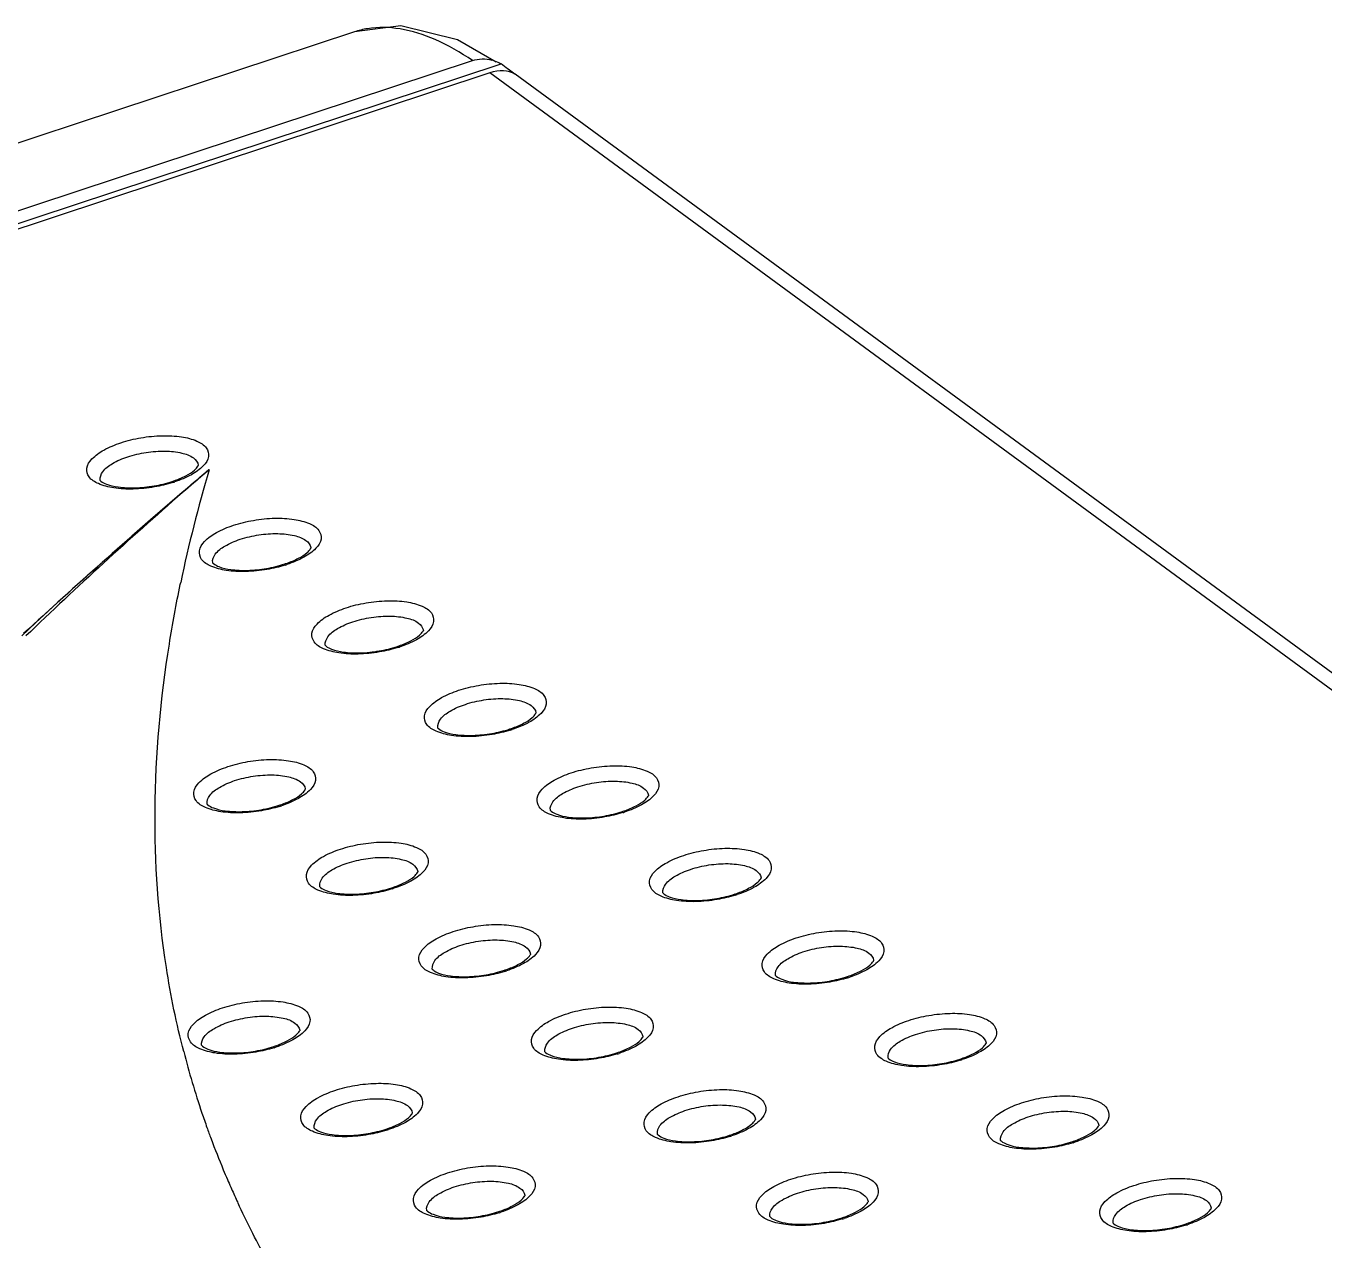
# Model space of a CAD drawing. Header units: millimetres. Extents: x 4086 to 4666, y 411 to 814.
# Drawn here: x 4262.86 to 4285.66, y 535.29 to 556.61 of the extents above; entities that cross this region are included whole.
import ezdxf

# ---------------------------------------------------------------- set-up
doc = ezdxf.new("R2010")
doc.units = ezdxf.units.MM

# ---------------------------------------------------------------- blocks, each defined once
blk = doc.blocks.new('u113')
at = {"color": 7, "linetype": 'Continuous'}
for p, q in [((11.808, 186.763), (-73.623, 158.509)), ((-70.652, 157.793), (14.772, 186.044)), ((15.486, 185.957), (-70.569, 157.498)), ((15.204, 185.732), (-70.219, 157.481)), ((90.355, 130.62), (15.204, 185.732)), ((15.837, 185.704), (15.664, 185.831)), ((15.664, 185.831), (15.715, 185.797)), ((91.002, 130.585), (15.839, 185.706)), ((7.887, 175.542), (7.366, 175.098)), ((8.159, 175.772), (7.887, 175.542)), ((8.164, 175.777), (8.062, 175.69)), ((8.159, 175.772), (8.066, 175.693)), ((8.164, 175.777), (8.159, 175.772)), ((7.177, 174.937), (6.692, 174.517)), ((7.366, 175.098), (7.177, 174.937)), ((6.692, 174.517), (6.228, 174.113)), ((6.228, 174.113), (5.783, 173.72)), ((5.783, 173.72), (5.352, 173.337)), ((5.352, 173.337), (4.932, 172.96)), ((4.932, 172.96), (4.52, 172.586)), ((7.441, 172.9), (7.451, 172.948)), ((4.52, 172.586), (4.164, 172.26)), ((4.164, 172.26), (3.812, 171.935)), ((3.812, 171.935), (3.465, 171.611))]:
    blk.add_line(p, q, dxfattribs=at)
blk.add_lwpolyline([(15.361, 186.003), (14.396, 186.564), (12.975, 186.912), (11.808, 186.763)], dxfattribs=at)
for centre, radius, start, end in [((15.028, 185.217), 0.87, 69.5102, 74.8419), ((15.016, 185.184), 0.905, 58.6895, 69.4899), ((11.594, 180.28), 6.884, 53.7536, 55.5677), ((7.527, 176.108), 0.431, 326.0335, 328.0501), ((43.098, 165.464), 36.424, 163.5525, 168.144), ((125.547, 37.856), 181.111, 130.44289, 130.68064), ((90.353, 80.217), 126.043, 130.75664, 131.09711), ((108.255, 57.802), 154.713, 130.63941, 132.61182), ((77.049, 95.249), 105.97, 131.01893, 133.90027), ((6.418, 177.971), 2.62, 288.2972, 289.2432), ((6.287, 178.51), 3.204, 287.4424, 288.2986), ((10.351, 174.038), 0.431, 326.0335, 328.0501), ((9.241, 175.9), 2.62, 288.2972, 289.2432), ((9.111, 176.44), 3.204, 287.4424, 288.2986), ((13.175, 171.967), 0.431, 326.0335, 328.0501), ((12.065, 173.83), 2.62, 288.2972, 289.2432), ((11.935, 174.369), 3.204, 287.4424, 288.2986), ((15.998, 169.896), 0.431, 326.0335, 328.0501), ((14.888, 171.759), 2.62, 288.2972, 289.2432), ((14.758, 172.298), 3.204, 287.4424, 288.2986), ((10.212, 167.983), 0.431, 326.0335, 328.0501), ((18.822, 167.825), 0.431, 326.0335, 328.0501), ((9.102, 169.845), 2.62, 288.2972, 289.2432), ((8.972, 170.385), 3.204, 287.4424, 288.2986), ((17.712, 169.688), 2.62, 288.2972, 289.2432), ((17.582, 170.228), 3.204, 287.4424, 288.2986), ((13.035, 165.912), 0.431, 326.0335, 328.0501), ((21.645, 165.755), 0.431, 326.0335, 328.0501), ((11.926, 167.775), 2.62, 288.2972, 289.2432), ((11.796, 168.314), 3.204, 287.4424, 288.2986), ((20.536, 167.617), 2.62, 288.2972, 289.2432), ((20.405, 168.157), 3.204, 287.4424, 288.2986), ((15.859, 163.841), 0.431, 326.0335, 328.0501), ((14.749, 165.704), 2.62, 288.2972, 289.2432), ((14.619, 166.243), 3.204, 287.4424, 288.2986), ((24.469, 163.684), 0.431, 326.0335, 328.0501), ((23.359, 165.547), 2.62, 288.2972, 289.2432), ((23.229, 166.086), 3.204, 287.4424, 288.2986), ((10.073, 161.928), 0.431, 326.0335, 328.0501), ((18.683, 161.77), 0.431, 326.0335, 328.0501), ((8.963, 163.79), 2.62, 288.2972, 289.2432), ((8.833, 164.33), 3.204, 287.4424, 288.2986), ((27.293, 161.613), 0.431, 326.0335, 328.0501), ((28.758, 166.633), 21.922, 194.4137, 198.6208), ((17.573, 163.633), 2.62, 288.2972, 289.2432), ((17.443, 164.172), 3.204, 287.4424, 288.2986), ((26.183, 163.476), 2.62, 288.2972, 289.2432), ((26.053, 164.015), 3.204, 287.4424, 288.2986), ((28.531, 166.56), 21.683, 198.6284, 199.6453), ((12.896, 159.857), 0.431, 326.0335, 328.0501), ((28.656, 166.604), 21.816, 199.6449, 200.4294), ((11.787, 161.72), 2.62, 288.2972, 289.2432), ((21.506, 159.7), 0.431, 326.0335, 328.0501), ((30.116, 159.543), 0.431, 326.0335, 328.0501), ((28.842, 166.674), 22.014, 200.4315, 202.6054), ((11.656, 162.259), 3.204, 287.4424, 288.2986), ((20.397, 161.562), 2.62, 288.2972, 289.2432), ((20.266, 162.102), 3.204, 287.4424, 288.2986), ((29.006, 161.405), 2.62, 288.2972, 289.2432), ((28.876, 161.945), 3.204, 287.4424, 288.2986), ((29.012, 166.744), 22.199, 202.6033, 203.3002), ((29.082, 166.774), 22.274, 203.3001, 203.8247), ((29.164, 166.811), 22.364, 203.825, 204.8002), ((29.223, 166.838), 22.43, 204.7998, 204.9613), ((15.72, 157.786), 0.431, 326.0335, 328.0501), ((24.33, 157.629), 0.431, 326.0335, 328.0501), ((14.61, 159.649), 2.62, 288.2972, 289.2432), ((14.48, 160.188), 3.204, 287.4424, 288.2986), ((23.22, 159.492), 2.62, 288.2972, 289.2432), ((23.09, 160.031), 3.204, 287.4424, 288.2986), ((32.94, 157.472), 0.431, 326.0335, 328.0501), ((31.83, 159.335), 2.62, 288.2972, 289.2432), ((31.7, 159.874), 3.204, 287.4424, 288.2986)]:
    blk.add_arc(centre, radius, start, end, dxfattribs=at)
blk.add_ellipse((15.196, 184.937), major_axis=(0.764, 0.665), ratio=0.687422, start_param=0.22729, end_param=1.022685, dxfattribs=at)
for points, start_tangent, end_tangent in [([(14.772, 186.044), (13.834, 186.569), (12.953, 186.837), (12.14, 186.843), (11.808, 186.763)], (-0.826565, 0.562841), (-0.950541, -0.310599)), ([(14.772, 186.044), (15.012, 186.086), (15.256, 186.057)], (0.949427, 0.313989), (0.965283, -0.261206)), ([(5.952, 176.453), (6.453, 176.577), (6.986, 176.63), (7.473, 176.601), (7.858, 176.495), (8.092, 176.323), (8.148, 176.108), (8.019, 175.875), (7.719, 175.652)], (0.949426, 0.31399), (-0.875157, -0.48384)), ([(5.772, 175.32), (5.387, 175.427), (5.152, 175.598), (5.097, 175.813), (5.226, 176.046), (5.526, 176.27), (5.952, 176.453)], (-0.988138, 0.153569), (0.949426, 0.31399)), ([(6.121, 176.101), (6.586, 176.211), (7.063, 176.244), (7.478, 176.195), (7.77, 176.071), (7.892, 175.891), (7.893, 175.88)], (0.949426, 0.31399), (0.084403, -0.996432)), ([(5.433, 175.505), (5.431, 175.518), (5.496, 175.726), (5.738, 175.931), (6.121, 176.101)], (-0.218395, 0.97586), (0.949426, 0.31399)), ([(7.281, 175.497), (7.581, 175.625), (7.797, 175.768), (7.885, 175.867)], (0.944113, 0.329622), (0.558604, 0.829434)), ([(7.719, 175.652), (7.293, 175.469)], (-0.875157, -0.48384), (-0.949426, -0.31399)), ([(5.433, 175.505), (5.449, 175.491), (5.589, 175.414), (5.885, 175.343), (6.305, 175.322), (6.783, 175.37)], (0.739605, -0.673042), (0.985314, 0.170749)), ([(6.792, 175.345), (6.259, 175.292), (5.772, 175.32)], (-0.985384, -0.170345), (-0.988138, 0.153569)), ([(6.783, 175.37), (7.24, 175.483)], (0.985314, 0.170749), (0.949426, 0.31399)), ([(7.248, 175.454), (6.792, 175.345)], (-0.954012, -0.299767), (-0.985384, -0.170345)), ([(8.775, 174.382), (9.276, 174.506), (9.809, 174.559), (10.297, 174.53), (10.682, 174.424), (10.916, 174.253), (10.972, 174.037), (10.843, 173.804), (10.543, 173.581)], (0.949426, 0.31399), (-0.875157, -0.48384)), ([(8.595, 173.25), (8.211, 173.356), (7.976, 173.527), (7.92, 173.743), (8.049, 173.976), (8.35, 174.199), (8.775, 174.382)], (-0.988138, 0.153569), (0.949426, 0.31399)), ([(8.257, 173.434), (8.254, 173.447), (8.319, 173.655), (8.561, 173.86), (8.944, 174.03)], (-0.218395, 0.97586), (0.949426, 0.31399)), ([(8.944, 174.03), (9.41, 174.14), (9.886, 174.173), (10.302, 174.124), (10.593, 174), (10.716, 173.821), (10.717, 173.809)], (0.949426, 0.31399), (0.084403, -0.996432)), ([(10.105, 173.426), (10.404, 173.555), (10.621, 173.697), (10.709, 173.797)], (0.944113, 0.329622), (0.558604, 0.829434)), ([(10.543, 173.581), (10.117, 173.398)], (-0.875157, -0.48384), (-0.949426, -0.31399)), ([(8.257, 173.434), (8.273, 173.421), (8.412, 173.344), (8.708, 173.272), (9.129, 173.251), (9.607, 173.299)], (0.739605, -0.673042), (0.985314, 0.170749)), ([(9.616, 173.274), (9.083, 173.221), (8.595, 173.25)], (-0.985384, -0.170345), (-0.988138, 0.153569)), ([(9.607, 173.299), (10.064, 173.413)], (0.985314, 0.170749), (0.949426, 0.31399)), ([(10.071, 173.383), (9.616, 173.274)], (-0.954012, -0.299767), (-0.985384, -0.170345)), ([(7.526, 161.176), (7.091, 163.289), (6.809, 167.24), (7.167, 171.403), (7.441, 172.9)], (-0.249043, 0.968492), (0.203002, 0.979178)), ([(11.419, 171.179), (11.034, 171.285), (10.8, 171.457), (10.744, 171.672), (10.873, 171.905), (11.173, 172.128), (11.599, 172.311)], (-0.988138, 0.153569), (0.949426, 0.31399)), ([(11.599, 172.311), (12.1, 172.435), (12.633, 172.488), (13.12, 172.46), (13.505, 172.353), (13.74, 172.182), (13.796, 171.967), (13.666, 171.734), (13.366, 171.51)], (0.949426, 0.31399), (-0.875157, -0.48384)), ([(11.08, 171.364), (11.078, 171.376), (11.143, 171.584), (11.385, 171.789), (11.768, 171.96)], (-0.218395, 0.97586), (0.949426, 0.31399)), ([(11.768, 171.96), (12.233, 172.07), (12.71, 172.103), (13.125, 172.053), (13.417, 171.93), (13.539, 171.75), (13.541, 171.739)], (0.949426, 0.31399), (0.084403, -0.996432)), ([(12.928, 171.356), (13.228, 171.484), (13.445, 171.627), (13.532, 171.726)], (0.944113, 0.329622), (0.558604, 0.829434)), ([(11.08, 171.364), (11.097, 171.35), (11.236, 171.273), (11.532, 171.201), (11.952, 171.18), (12.43, 171.229)], (0.739605, -0.673042), (0.985314, 0.170749)), ([(12.43, 171.229), (12.887, 171.342)], (0.985314, 0.170749), (0.949426, 0.31399)), ([(12.895, 171.313), (12.439, 171.203)], (-0.954012, -0.299767), (-0.985384, -0.170345)), ([(13.366, 171.51), (12.94, 171.327)], (-0.875157, -0.48384), (-0.949426, -0.31399)), ([(12.439, 171.203), (11.906, 171.15), (11.419, 171.179)], (-0.985384, -0.170345), (-0.988138, 0.153569)), ([(14.422, 170.241), (14.923, 170.365), (15.456, 170.418), (15.944, 170.389), (16.329, 170.283), (16.563, 170.111), (16.619, 169.896), (16.49, 169.663), (16.19, 169.439)], (0.949426, 0.31399), (-0.875157, -0.48384)), ([(14.243, 169.108), (13.858, 169.215), (13.623, 169.386), (13.567, 169.601), (13.697, 169.834), (13.997, 170.058), (14.422, 170.241)], (-0.988138, 0.153569), (0.949426, 0.31399)), ([(14.592, 169.889), (15.057, 169.999), (15.533, 170.032), (15.949, 169.983), (16.24, 169.859), (16.363, 169.679), (16.364, 169.668)], (0.949426, 0.31399), (0.084403, -0.996432)), ([(13.904, 169.293), (13.902, 169.306), (13.966, 169.514), (14.209, 169.719), (14.592, 169.889)], (-0.218395, 0.97586), (0.949426, 0.31399)), ([(15.752, 169.285), (16.051, 169.413), (16.268, 169.556), (16.356, 169.655)], (0.944113, 0.329622), (0.558604, 0.829434)), ([(16.19, 169.439), (15.764, 169.257)], (-0.875157, -0.48384), (-0.949426, -0.31399)), ([(13.904, 169.293), (13.92, 169.279), (14.06, 169.202), (14.355, 169.131), (14.776, 169.11), (15.254, 169.158)], (0.739605, -0.673042), (0.985314, 0.170749)), ([(15.263, 169.132), (14.73, 169.08), (14.243, 169.108)], (-0.985384, -0.170345), (-0.988138, 0.153569)), ([(15.254, 169.158), (15.711, 169.271)], (0.985314, 0.170749), (0.949426, 0.31399)), ([(15.719, 169.242), (15.263, 169.132)], (-0.954012, -0.299767), (-0.985384, -0.170345)), ([(8.636, 168.327), (9.137, 168.451), (9.67, 168.504), (10.158, 168.475), (10.542, 168.369), (10.777, 168.198), (10.833, 167.982), (10.704, 167.749), (10.403, 167.526)], (0.949426, 0.31399), (-0.875157, -0.48384)), ([(8.456, 167.195), (8.071, 167.301), (7.837, 167.472), (7.781, 167.688), (7.91, 167.921), (8.21, 168.144), (8.636, 168.327)], (-0.988138, 0.153569), (0.949426, 0.31399)), ([(8.805, 167.975), (9.27, 168.085), (9.747, 168.118), (10.163, 168.069), (10.454, 167.945), (10.577, 167.766), (10.578, 167.754)], (0.949426, 0.31399), (0.084403, -0.996432)), ([(17.066, 167.037), (16.681, 167.144), (16.447, 167.315), (16.391, 167.531), (16.52, 167.763), (16.82, 167.987), (17.246, 168.17)], (-0.988138, 0.153569), (0.949426, 0.31399)), ([(17.246, 168.17), (17.747, 168.294), (18.28, 168.347), (18.767, 168.318), (19.152, 168.212), (19.387, 168.041), (19.443, 167.825), (19.313, 167.592), (19.013, 167.369)], (0.949426, 0.31399), (-0.875157, -0.48384)), ([(8.118, 167.379), (8.115, 167.392), (8.18, 167.6), (8.422, 167.805), (8.805, 167.975)], (-0.218395, 0.97586), (0.949426, 0.31399)), ([(9.966, 167.371), (10.265, 167.499), (10.482, 167.642), (10.57, 167.741)], (0.944113, 0.329622), (0.558604, 0.829434)), ([(16.728, 167.222), (16.725, 167.235), (16.79, 167.443), (17.032, 167.648), (17.415, 167.818)], (-0.218395, 0.97586), (0.949426, 0.31399)), ([(17.415, 167.818), (17.88, 167.928), (18.357, 167.961), (18.773, 167.912), (19.064, 167.788), (19.186, 167.609), (19.188, 167.597)], (0.949426, 0.31399), (0.084403, -0.996432)), ([(8.118, 167.379), (8.134, 167.365), (8.273, 167.289), (8.569, 167.217), (8.99, 167.196), (9.468, 167.244)], (0.739605, -0.673042), (0.985314, 0.170749)), ([(10.403, 167.526), (9.978, 167.343)], (-0.875157, -0.48384), (-0.949426, -0.31399)), ([(18.576, 167.214), (18.875, 167.342), (19.092, 167.485), (19.18, 167.584)], (0.944113, 0.329622), (0.558604, 0.829434)), ([(9.477, 167.219), (8.944, 167.166), (8.456, 167.195)], (-0.985384, -0.170345), (-0.988138, 0.153569)), ([(9.468, 167.244), (9.925, 167.357)], (0.985314, 0.170749), (0.949426, 0.31399)), ([(9.932, 167.328), (9.477, 167.219)], (-0.954012, -0.299767), (-0.985384, -0.170345)), ([(16.727, 167.222), (16.744, 167.208), (16.883, 167.132), (17.179, 167.06), (17.6, 167.039), (18.078, 167.087)], (0.739605, -0.673042), (0.985314, 0.170749)), ([(18.087, 167.062), (17.554, 167.009), (17.066, 167.037)], (-0.985384, -0.170345), (-0.988138, 0.153569)), ([(18.078, 167.087), (18.535, 167.2)], (0.985314, 0.170749), (0.949426, 0.31399)), ([(18.542, 167.171), (18.087, 167.062)], (-0.954012, -0.299767), (-0.985384, -0.170345)), ([(19.013, 167.369), (18.588, 167.186)], (-0.875157, -0.48384), (-0.949426, -0.31399)), ([(11.46, 166.256), (11.961, 166.38), (12.494, 166.433), (12.981, 166.405), (13.366, 166.298), (13.601, 166.127), (13.656, 165.912), (13.527, 165.679), (13.227, 165.455)], (0.949426, 0.31399), (-0.875157, -0.48384)), ([(11.28, 165.124), (10.895, 165.23), (10.661, 165.401), (10.605, 165.617), (10.734, 165.85), (11.034, 166.073), (11.46, 166.256)], (-0.988138, 0.153569), (0.949426, 0.31399)), ([(19.89, 164.967), (19.505, 165.073), (19.27, 165.244), (19.214, 165.46), (19.344, 165.693), (19.644, 165.916), (20.07, 166.099)], (-0.988138, 0.153569), (0.949426, 0.31399)), ([(20.07, 166.099), (20.571, 166.223), (21.104, 166.276), (21.591, 166.248), (21.976, 166.141), (22.21, 165.97), (22.266, 165.754), (22.137, 165.522), (21.837, 165.298)], (0.949426, 0.31399), (-0.875157, -0.48384)), ([(10.941, 165.309), (10.939, 165.321), (11.004, 165.529), (11.246, 165.734), (11.629, 165.905)], (-0.218395, 0.97586), (0.949426, 0.31399)), ([(11.629, 165.905), (12.094, 166.015), (12.571, 166.048), (12.986, 165.998), (13.278, 165.875), (13.4, 165.695), (13.402, 165.684)], (0.949426, 0.31399), (0.084403, -0.996432)), ([(20.239, 165.748), (20.704, 165.858), (21.181, 165.891), (21.596, 165.841), (21.887, 165.717), (22.01, 165.538), (22.011, 165.526)], (0.949426, 0.31399), (0.084403, -0.996432)), ([(12.789, 165.301), (13.089, 165.429), (13.305, 165.572), (13.393, 165.671)], (0.944113, 0.329622), (0.558604, 0.829434)), ([(13.227, 165.455), (12.801, 165.272)], (-0.875157, -0.48384), (-0.949426, -0.31399)), ([(19.551, 165.152), (19.549, 165.164), (19.614, 165.372), (19.856, 165.577), (20.239, 165.748)], (-0.218395, 0.97586), (0.949426, 0.31399)), ([(21.399, 165.144), (21.699, 165.272), (21.915, 165.415), (22.003, 165.514)], (0.944113, 0.329622), (0.558604, 0.829434)), ([(10.941, 165.309), (10.957, 165.295), (11.097, 165.218), (11.393, 165.146), (11.813, 165.125), (12.291, 165.174)], (0.739605, -0.673042), (0.985314, 0.170749)), ([(12.3, 165.148), (11.767, 165.095), (11.28, 165.124)], (-0.985384, -0.170345), (-0.988138, 0.153569)), ([(12.291, 165.174), (12.748, 165.287)], (0.985314, 0.170749), (0.949426, 0.31399)), ([(12.756, 165.258), (12.3, 165.148)], (-0.954012, -0.299767), (-0.985384, -0.170345)), ([(19.551, 165.152), (19.567, 165.138), (19.707, 165.061), (20.002, 164.989), (20.423, 164.968), (20.901, 165.016)], (0.739605, -0.673042), (0.985314, 0.170749)), ([(20.901, 165.016), (21.358, 165.13)], (0.985314, 0.170749), (0.949426, 0.31399)), ([(21.366, 165.1), (20.91, 164.991)], (-0.954012, -0.299767), (-0.985384, -0.170345)), ([(21.837, 165.298), (21.411, 165.115)], (-0.875157, -0.48384), (-0.949426, -0.31399)), ([(20.91, 164.991), (20.377, 164.938), (19.89, 164.967)], (-0.985384, -0.170345), (-0.988138, 0.153569)), ([(14.103, 163.053), (13.719, 163.16), (13.484, 163.331), (13.428, 163.546), (13.557, 163.779), (13.858, 164.003), (14.283, 164.186)], (-0.988138, 0.153569), (0.949426, 0.31399)), ([(14.283, 164.186), (14.784, 164.31), (15.317, 164.363), (15.805, 164.334), (16.19, 164.228), (16.424, 164.056), (16.48, 163.841), (16.351, 163.608), (16.051, 163.384)], (0.949426, 0.31399), (-0.875157, -0.48384)), ([(22.893, 164.028), (23.394, 164.153), (23.927, 164.205), (24.415, 164.177), (24.799, 164.07), (25.034, 163.899), (25.09, 163.684), (24.961, 163.451), (24.661, 163.227)], (0.949426, 0.31399), (-0.875157, -0.48384)), ([(13.765, 163.238), (13.763, 163.251), (13.827, 163.459), (14.07, 163.663), (14.452, 163.834)], (-0.218395, 0.97586), (0.949426, 0.31399)), ([(14.452, 163.834), (14.918, 163.944), (15.394, 163.977), (15.81, 163.928), (16.101, 163.804), (16.224, 163.624), (16.225, 163.613)], (0.949426, 0.31399), (0.084403, -0.996432)), ([(22.713, 162.896), (22.329, 163.002), (22.094, 163.174), (22.038, 163.389), (22.167, 163.622), (22.467, 163.846), (22.893, 164.028)], (-0.988138, 0.153569), (0.949426, 0.31399)), ([(23.062, 163.677), (23.527, 163.787), (24.004, 163.82), (24.42, 163.771), (24.711, 163.647), (24.834, 163.467), (24.835, 163.456)], (0.949426, 0.31399), (0.084403, -0.996432)), ([(15.613, 163.23), (15.912, 163.358), (16.129, 163.501), (16.217, 163.6)], (0.944113, 0.329622), (0.558604, 0.829434)), ([(22.375, 163.081), (22.372, 163.093), (22.437, 163.302), (22.679, 163.506), (23.062, 163.677)], (-0.218395, 0.97586), (0.949426, 0.31399)), ([(13.765, 163.238), (13.781, 163.224), (13.921, 163.147), (14.216, 163.075), (14.637, 163.054), (15.115, 163.103)], (0.739605, -0.673042), (0.985314, 0.170749)), ([(15.115, 163.103), (15.572, 163.216)], (0.985314, 0.170749), (0.949426, 0.31399)), ([(15.579, 163.187), (15.124, 163.077)], (-0.954012, -0.299767), (-0.985384, -0.170345)), ([(16.051, 163.384), (15.625, 163.202)], (-0.875157, -0.48384), (-0.949426, -0.31399)), ([(24.223, 163.073), (24.522, 163.201), (24.739, 163.344), (24.827, 163.443)], (0.944113, 0.329622), (0.558604, 0.829434)), ([(24.661, 163.227), (24.235, 163.044)], (-0.875157, -0.48384), (-0.949426, -0.31399)), ([(15.124, 163.077), (14.591, 163.025), (14.103, 163.053)], (-0.985384, -0.170345), (-0.988138, 0.153569)), ([(22.375, 163.081), (22.391, 163.067), (22.53, 162.99), (22.826, 162.918), (23.247, 162.897), (23.725, 162.946)], (0.739605, -0.673042), (0.985314, 0.170749)), ([(23.734, 162.92), (23.201, 162.867), (22.713, 162.896)], (-0.985384, -0.170345), (-0.988138, 0.153569)), ([(23.725, 162.946), (24.182, 163.059)], (0.985314, 0.170749), (0.949426, 0.31399)), ([(24.189, 163.03), (23.734, 162.92)], (-0.954012, -0.299767), (-0.985384, -0.170345)), ([(8.317, 161.14), (7.932, 161.246), (7.698, 161.417), (7.642, 161.633), (7.771, 161.866), (8.071, 162.089), (8.497, 162.272)], (-0.988138, 0.153569), (0.949426, 0.31399)), ([(8.497, 162.272), (8.998, 162.396), (9.531, 162.449), (10.018, 162.42), (10.403, 162.314), (10.638, 162.143), (10.694, 161.927), (10.564, 161.694), (10.264, 161.471)], (0.949426, 0.31399), (-0.875157, -0.48384)), ([(17.107, 162.115), (17.608, 162.239), (18.141, 162.292), (18.628, 162.263), (19.013, 162.157), (19.248, 161.986), (19.304, 161.77), (19.174, 161.537), (18.874, 161.314)], (0.949426, 0.31399), (-0.875157, -0.48384)), ([(7.979, 161.324), (7.976, 161.337), (8.041, 161.545), (8.283, 161.75), (8.666, 161.92)], (-0.218395, 0.97586), (0.949426, 0.31399)), ([(8.666, 161.92), (9.131, 162.03), (9.608, 162.063), (10.024, 162.014), (10.315, 161.89), (10.437, 161.711), (10.439, 161.699)], (0.949426, 0.31399), (0.084403, -0.996432)), ([(16.927, 160.982), (16.542, 161.089), (16.308, 161.26), (16.252, 161.476), (16.381, 161.708), (16.681, 161.932), (17.107, 162.115)], (-0.988138, 0.153569), (0.949426, 0.31399)), ([(17.276, 161.763), (17.741, 161.873), (18.218, 161.906), (18.634, 161.857), (18.925, 161.733), (19.047, 161.554), (19.049, 161.542)], (0.949426, 0.31399), (0.084403, -0.996432)), ([(25.537, 160.825), (25.152, 160.932), (24.918, 161.103), (24.862, 161.318), (24.991, 161.551), (25.291, 161.775), (25.717, 161.958)], (-0.988138, 0.153569), (0.949426, 0.31399)), ([(25.717, 161.958), (26.218, 162.082), (26.751, 162.135), (27.238, 162.106), (27.623, 162), (27.858, 161.829), (27.914, 161.613), (27.784, 161.38), (27.484, 161.157)], (0.949426, 0.31399), (-0.875157, -0.48384)), ([(9.827, 161.316), (10.126, 161.444), (10.343, 161.587), (10.431, 161.686)], (0.944113, 0.329622), (0.558604, 0.829434)), ([(16.588, 161.167), (16.586, 161.18), (16.651, 161.388), (16.893, 161.593), (17.276, 161.763)], (-0.218395, 0.97586), (0.949426, 0.31399)), ([(18.436, 161.159), (18.736, 161.287), (18.953, 161.43), (19.04, 161.529)], (0.944113, 0.329622), (0.558604, 0.829434)), ([(25.198, 161.01), (25.196, 161.023), (25.261, 161.231), (25.503, 161.436), (25.886, 161.606)], (-0.218395, 0.97586), (0.949426, 0.31399)), ([(25.886, 161.606), (26.351, 161.716), (26.828, 161.749), (27.243, 161.7), (27.535, 161.576), (27.657, 161.396), (27.659, 161.385)], (0.949426, 0.31399), (0.084403, -0.996432)), ([(7.978, 161.324), (7.995, 161.31), (8.134, 161.234), (8.43, 161.162), (8.851, 161.141), (9.329, 161.189)], (0.739605, -0.673042), (0.985314, 0.170749)), ([(9.329, 161.189), (9.786, 161.302)], (0.985314, 0.170749), (0.949426, 0.31399)), ([(9.793, 161.273), (9.338, 161.164)], (-0.954012, -0.299767), (-0.985384, -0.170345)), ([(10.264, 161.471), (9.839, 161.288)], (-0.875157, -0.48384), (-0.949426, -0.31399)), ([(18.874, 161.314), (18.449, 161.131)], (-0.875157, -0.48384), (-0.949426, -0.31399)), ([(27.046, 161.002), (27.346, 161.13), (27.563, 161.273), (27.65, 161.372)], (0.944113, 0.329622), (0.558604, 0.829434)), ([(9.338, 161.164), (8.805, 161.111), (8.317, 161.14)], (-0.985384, -0.170345), (-0.988138, 0.153569)), ([(16.588, 161.167), (16.605, 161.153), (16.744, 161.076), (17.04, 161.005), (17.46, 160.984), (17.938, 161.032)], (0.739605, -0.673042), (0.985314, 0.170749)), ([(17.948, 161.007), (17.414, 160.954), (16.927, 160.982)], (-0.985384, -0.170345), (-0.988138, 0.153569)), ([(17.938, 161.032), (18.396, 161.145)], (0.985314, 0.170749), (0.949426, 0.31399)), ([(18.403, 161.116), (17.948, 161.007)], (-0.954012, -0.299767), (-0.985384, -0.170345)), ([(25.198, 161.01), (25.214, 160.996), (25.354, 160.919), (25.65, 160.848), (26.07, 160.827), (26.548, 160.875)], (0.739605, -0.673042), (0.985314, 0.170749)), ([(26.548, 160.875), (27.005, 160.988)], (0.985314, 0.170749), (0.949426, 0.31399)), ([(27.013, 160.959), (26.557, 160.85)], (-0.954012, -0.299767), (-0.985384, -0.170345)), ([(27.484, 161.157), (27.058, 160.974)], (-0.875157, -0.48384), (-0.949426, -0.31399)), ([(26.557, 160.85), (26.024, 160.797), (25.537, 160.825)], (-0.985384, -0.170345), (-0.988138, 0.153569)), ([(11.321, 160.201), (11.822, 160.325), (12.355, 160.378), (12.842, 160.35), (13.227, 160.243), (13.461, 160.072), (13.517, 159.857), (13.388, 159.624), (13.088, 159.4)], (0.949426, 0.31399), (-0.875157, -0.48384)), ([(19.93, 160.044), (20.431, 160.168), (20.965, 160.221), (21.452, 160.193), (21.837, 160.086), (22.071, 159.915), (22.127, 159.699), (21.998, 159.467), (21.698, 159.243)], (0.949426, 0.31399), (-0.875157, -0.48384)), ([(11.141, 159.069), (10.756, 159.175), (10.521, 159.346), (10.465, 159.562), (10.595, 159.795), (10.895, 160.018), (11.321, 160.201)], (-0.988138, 0.153569), (0.949426, 0.31399)), ([(11.49, 159.85), (11.955, 159.96), (12.432, 159.993), (12.847, 159.943), (13.138, 159.82), (13.261, 159.64), (13.262, 159.629)], (0.949426, 0.31399), (0.084403, -0.996432)), ([(19.751, 158.912), (19.366, 159.018), (19.131, 159.189), (19.075, 159.405), (19.205, 159.638), (19.505, 159.861), (19.93, 160.044)], (-0.988138, 0.153569), (0.949426, 0.31399)), ([(28.361, 158.755), (27.976, 158.861), (27.741, 159.032), (27.685, 159.248), (27.815, 159.481), (28.115, 159.704), (28.54, 159.887)], (-0.988138, 0.153569), (0.949426, 0.31399)), ([(28.54, 159.887), (29.041, 160.011), (29.574, 160.064), (30.062, 160.035), (30.447, 159.929), (30.681, 159.758), (30.737, 159.542), (30.608, 159.309), (30.308, 159.086)], (0.949426, 0.31399), (-0.875157, -0.48384)), ([(10.802, 159.254), (10.8, 159.266), (10.865, 159.474), (11.107, 159.679), (11.49, 159.85)], (-0.218395, 0.97586), (0.949426, 0.31399)), ([(12.65, 159.246), (12.95, 159.374), (13.166, 159.517), (13.254, 159.616)], (0.944113, 0.329622), (0.558604, 0.829434)), ([(19.412, 159.097), (19.41, 159.109), (19.474, 159.317), (19.717, 159.522), (20.1, 159.693)], (-0.218395, 0.97586), (0.949426, 0.31399)), ([(20.1, 159.693), (20.565, 159.803), (21.041, 159.835), (21.457, 159.786), (21.748, 159.662), (21.871, 159.483), (21.872, 159.471)], (0.949426, 0.31399), (0.084403, -0.996432)), ([(28.709, 159.535), (29.175, 159.645), (29.651, 159.678), (30.067, 159.629), (30.358, 159.505), (30.481, 159.326), (30.482, 159.314)], (0.949426, 0.31399), (0.084403, -0.996432)), ([(10.802, 159.254), (10.818, 159.24), (10.958, 159.163), (11.253, 159.091), (11.674, 159.07), (12.152, 159.119)], (0.739605, -0.673042), (0.985314, 0.170749)), ([(13.088, 159.4), (12.662, 159.217)], (-0.875157, -0.48384), (-0.949426, -0.31399)), ([(21.26, 159.089), (21.559, 159.217), (21.776, 159.359), (21.864, 159.459)], (0.944113, 0.329622), (0.558604, 0.829434)), ([(21.698, 159.243), (21.272, 159.06)], (-0.875157, -0.48384), (-0.949426, -0.31399)), ([(28.022, 158.939), (28.02, 158.952), (28.084, 159.16), (28.327, 159.365), (28.709, 159.535)], (-0.218395, 0.97586), (0.949426, 0.31399)), ([(29.87, 158.932), (30.169, 159.06), (30.386, 159.202), (30.474, 159.302)], (0.944113, 0.329622), (0.558604, 0.829434)), ([(12.161, 159.093), (11.628, 159.04), (11.141, 159.069)], (-0.985384, -0.170345), (-0.988138, 0.153569)), ([(12.152, 159.119), (12.609, 159.232)], (0.985314, 0.170749), (0.949426, 0.31399)), ([(12.617, 159.203), (12.161, 159.093)], (-0.954012, -0.299767), (-0.985384, -0.170345)), ([(19.412, 159.097), (19.428, 159.083), (19.568, 159.006), (19.863, 158.934), (20.284, 158.913), (20.762, 158.961)], (0.739605, -0.673042), (0.985314, 0.170749)), ([(20.771, 158.936), (20.238, 158.883), (19.751, 158.912)], (-0.985384, -0.170345), (-0.988138, 0.153569)), ([(20.762, 158.961), (21.219, 159.075)], (0.985314, 0.170749), (0.949426, 0.31399)), ([(21.227, 159.045), (20.771, 158.936)], (-0.954012, -0.299767), (-0.985384, -0.170345)), ([(28.022, 158.939), (28.038, 158.926), (28.178, 158.849), (28.473, 158.777), (28.894, 158.756), (29.372, 158.804)], (0.739605, -0.673042), (0.985314, 0.170749)), ([(29.372, 158.804), (29.829, 158.918)], (0.985314, 0.170749), (0.949426, 0.31399)), ([(30.308, 159.086), (29.882, 158.903)], (-0.875157, -0.48384), (-0.949426, -0.31399)), ([(29.381, 158.779), (28.848, 158.726), (28.361, 158.755)], (-0.985384, -0.170345), (-0.988138, 0.153569)), ([(29.836, 158.888), (29.381, 158.779)], (-0.954012, -0.299767), (-0.985384, -0.170345)), ([(14.144, 158.13), (14.645, 158.255), (15.178, 158.307), (15.666, 158.279), (16.05, 158.173), (16.285, 158.001), (16.341, 157.786), (16.212, 157.553), (15.912, 157.329)], (0.949426, 0.31399), (-0.875157, -0.48384)), ([(13.964, 156.998), (13.58, 157.104), (13.345, 157.276), (13.289, 157.491), (13.418, 157.724), (13.718, 157.948), (14.144, 158.13)], (-0.988138, 0.153569), (0.949426, 0.31399)), ([(22.574, 156.841), (22.189, 156.947), (21.955, 157.119), (21.899, 157.334), (22.028, 157.567), (22.328, 157.791), (22.754, 157.973)], (-0.988138, 0.153569), (0.949426, 0.31399)), ([(22.754, 157.973), (23.255, 158.098), (23.788, 158.15), (24.276, 158.122), (24.66, 158.015), (24.895, 157.844), (24.951, 157.629), (24.822, 157.396), (24.521, 157.172)], (0.949426, 0.31399), (-0.875157, -0.48384)), ([(31.364, 157.816), (31.865, 157.94), (32.398, 157.993), (32.885, 157.965), (33.27, 157.858), (33.505, 157.687), (33.561, 157.472), (33.431, 157.239), (33.131, 157.015)], (0.949426, 0.31399), (-0.875157, -0.48384)), ([(13.626, 157.183), (13.623, 157.196), (13.688, 157.404), (13.93, 157.608), (14.313, 157.779)], (-0.218395, 0.97586), (0.949426, 0.31399)), ([(14.313, 157.779), (14.779, 157.889), (15.255, 157.922), (15.671, 157.873), (15.962, 157.749), (16.085, 157.569), (16.086, 157.558)], (0.949426, 0.31399), (0.084403, -0.996432)), ([(22.236, 157.026), (22.233, 157.038), (22.298, 157.247), (22.54, 157.451), (22.923, 157.622)], (-0.218395, 0.97586), (0.949426, 0.31399)), ([(22.923, 157.622), (23.388, 157.732), (23.865, 157.765), (24.281, 157.716), (24.572, 157.592), (24.695, 157.412), (24.696, 157.401)], (0.949426, 0.31399), (0.084403, -0.996432)), ([(31.184, 156.684), (30.799, 156.79), (30.565, 156.962), (30.509, 157.177), (30.638, 157.41), (30.938, 157.633), (31.364, 157.816)], (-0.988138, 0.153569), (0.949426, 0.31399)), ([(31.533, 157.465), (31.998, 157.575), (32.475, 157.608), (32.891, 157.558), (33.182, 157.435), (33.304, 157.255), (33.306, 157.244)], (0.949426, 0.31399), (0.084403, -0.996432)), ([(13.301, 150.926), (11.775, 152.704), (9.574, 156.021), (8.889, 157.372)], (-0.682, 0.731352), (-0.422007, 0.906593)), ([(15.474, 157.175), (15.773, 157.303), (15.99, 157.446), (16.078, 157.545)], (0.944113, 0.329622), (0.558604, 0.829434)), ([(15.912, 157.329), (15.486, 157.147)], (-0.875157, -0.48384), (-0.949426, -0.31399)), ([(24.084, 157.018), (24.383, 157.146), (24.6, 157.289), (24.688, 157.388)], (0.944113, 0.329622), (0.558604, 0.829434)), ([(30.846, 156.869), (30.843, 156.881), (30.908, 157.089), (31.15, 157.294), (31.533, 157.465)], (-0.218395, 0.97586), (0.949426, 0.31399)), ([(13.626, 157.183), (13.642, 157.169), (13.781, 157.092), (14.077, 157.02), (14.498, 156.999), (14.976, 157.048)], (0.739605, -0.673042), (0.985314, 0.170749)), ([(14.985, 157.022), (14.452, 156.97), (13.964, 156.998)], (-0.985384, -0.170345), (-0.988138, 0.153569)), ([(14.976, 157.048), (15.433, 157.161)], (0.985314, 0.170749), (0.949426, 0.31399)), ([(15.44, 157.132), (14.985, 157.022)], (-0.954012, -0.299767), (-0.985384, -0.170345)), ([(22.236, 157.026), (22.252, 157.012), (22.391, 156.935), (22.687, 156.863), (23.108, 156.842), (23.586, 156.891)], (0.739605, -0.673042), (0.985314, 0.170749)), ([(23.586, 156.891), (24.043, 157.004)], (0.985314, 0.170749), (0.949426, 0.31399)), ([(24.05, 156.975), (23.595, 156.865)], (-0.954012, -0.299767), (-0.985384, -0.170345)), ([(24.521, 157.172), (24.096, 156.989)], (-0.875157, -0.48384), (-0.949426, -0.31399)), ([(32.694, 156.861), (32.993, 156.989), (33.21, 157.132), (33.298, 157.231)], (0.944113, 0.329622), (0.558604, 0.829434)), ([(33.131, 157.015), (32.706, 156.832)], (-0.875157, -0.48384), (-0.949426, -0.31399)), ([(23.595, 156.865), (23.062, 156.812), (22.574, 156.841)], (-0.985384, -0.170345), (-0.988138, 0.153569)), ([(30.845, 156.869), (30.862, 156.855), (31.001, 156.778), (31.297, 156.706), (31.718, 156.685), (32.195, 156.734)], (0.739605, -0.673042), (0.985314, 0.170749)), ([(32.205, 156.708), (31.671, 156.655), (31.184, 156.684)], (-0.985384, -0.170345), (-0.988138, 0.153569)), ([(32.195, 156.734), (32.653, 156.847)], (0.985314, 0.170749), (0.949426, 0.31399)), ([(32.66, 156.818), (32.205, 156.708)], (-0.954012, -0.299767), (-0.985384, -0.170345))]:
    blk.add_spline(points, degree=3, dxfattribs=dict(at, start_tangent=start_tangent, end_tangent=end_tangent))

msp = doc.modelspace()

# ---------------------------------------------------------------- block references
at = {"xscale": 0.7, "yscale": 0.7, "zscale": 0.7}
msp.add_blockref('u113', (4260.366, 425.773), dxfattribs=at)

doc.saveas('drawing.dxf')
